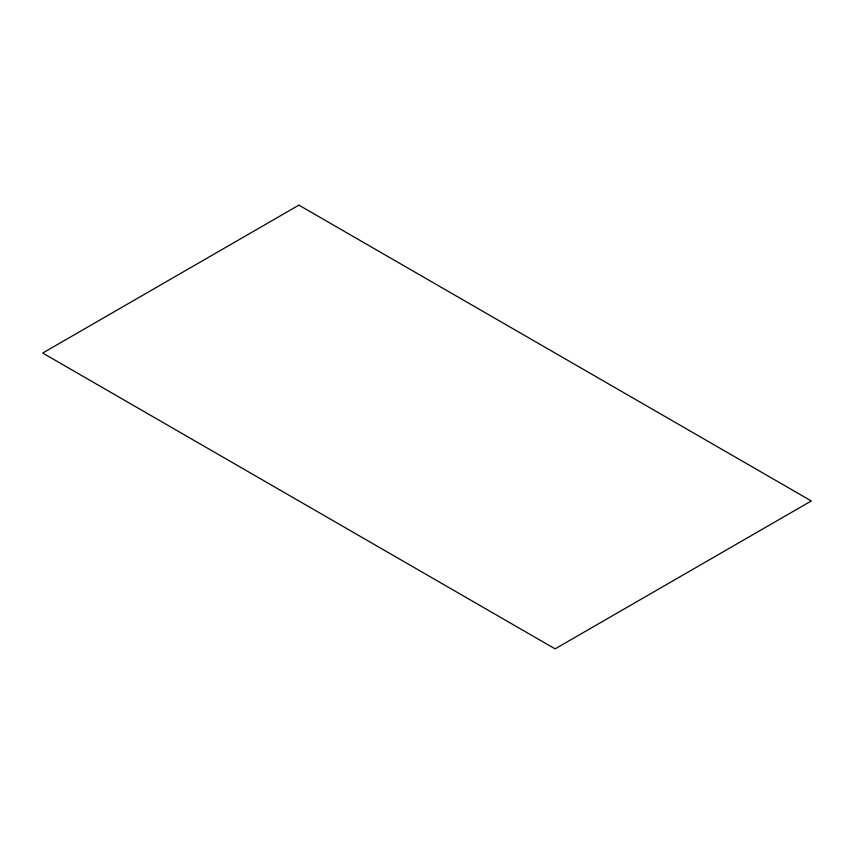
<?xml version="1.0" encoding="UTF-8"?>
<svg xmlns="http://www.w3.org/2000/svg" width="854" height="854" viewBox="0 0 854 854"><rect width="100%" height="100%" fill="white"/><g stroke="black" fill="none" stroke-linecap="round" stroke-linejoin="round"><path stroke-width="1.28" d="M298.9 205.131L42.7 353.044L555.1 648.869L811.3 500.956L298.9 205.131"/></g></svg>
